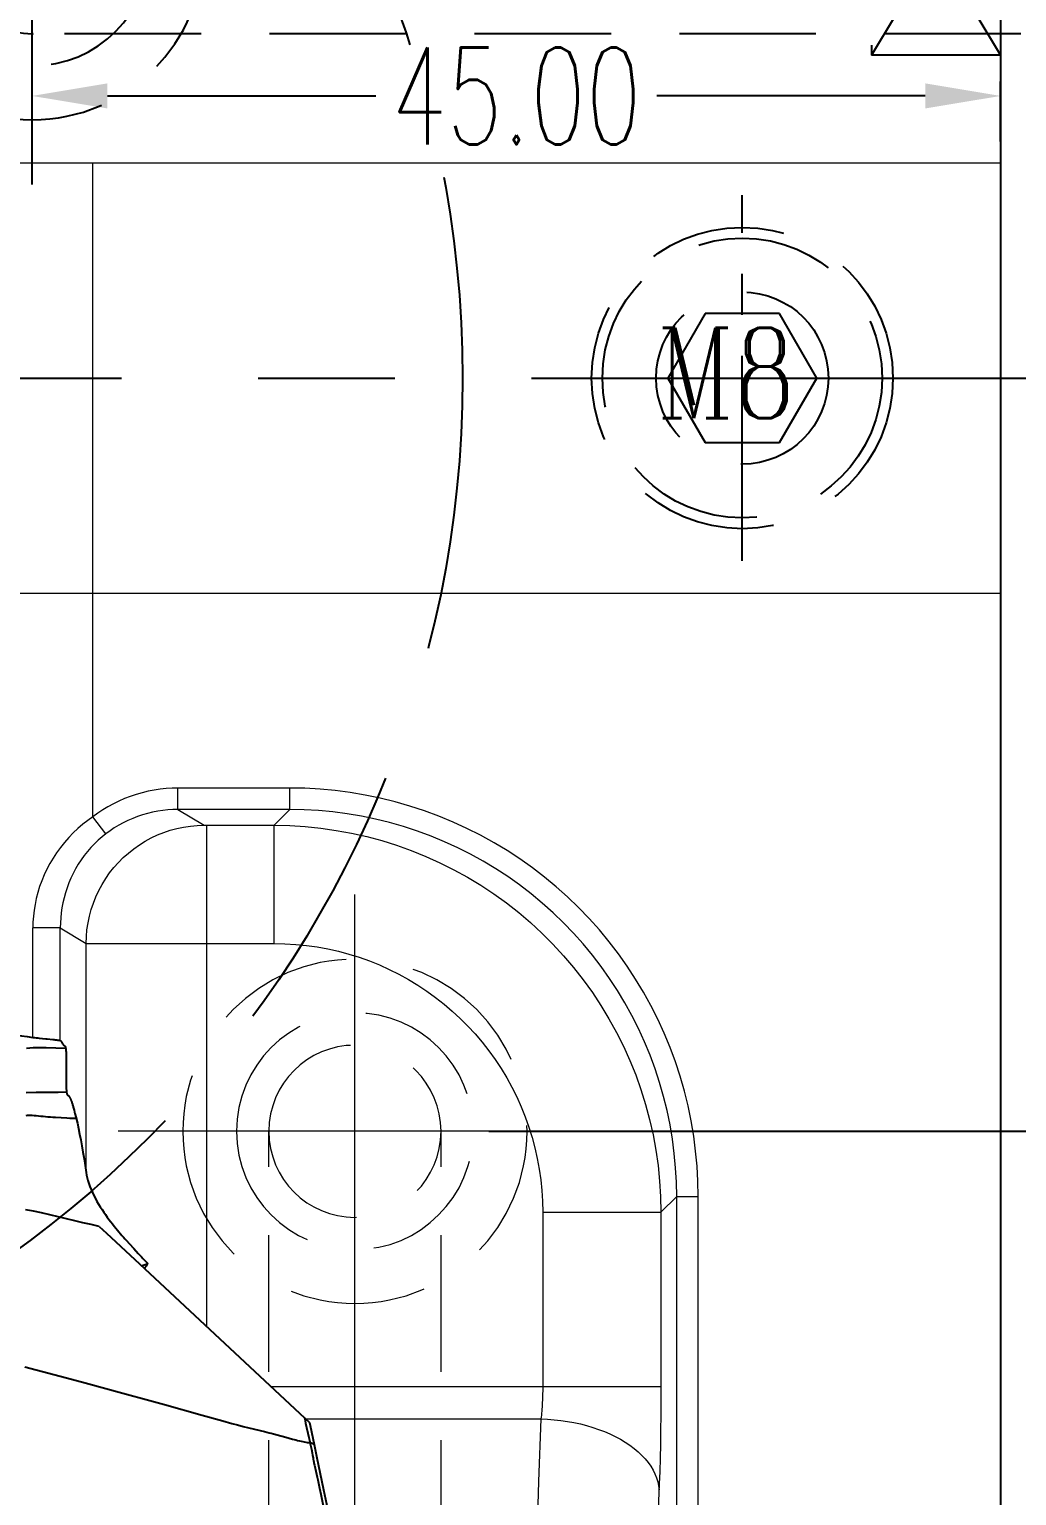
# Model space of a CAD drawing. Header units: inches. Extents: x 133169 to 134399, y -43543 to -42673.
# Drawn here: x 134204.4 to 134250.3, y -42972.2 to -42904.1 of the extents above; entities that cross this region are included whole.
import ezdxf

# ---------------------------------------------------------------- set-up
doc = ezdxf.new("R2010")
doc.units = ezdxf.units.IN
doc.header["$LTSCALE"] = 2
doc.header["$MEASUREMENT"] = 0
doc.header["$PDMODE"] = 3
doc.header["$PDSIZE"] = 0.3125
for name, pattern in [('ACAD_ISO08W100', [36, 24, -3, 6, -3]), ('CENTER', [50.8, 31.75, -6.35, 6.35, -6.35]), ('DASHED', [0.75, 0.5, -0.25]), ('HIDDEN', [9.525, 6.35, -3.175])]:
    doc.linetypes.add(name, pattern=pattern)
doc.layers.get('0').update_dxf_attribs({"linetype": 'CONTINUOUS'})
doc.layers.get('Defpoints').update_dxf_attribs({"linetype": 'CONTINUOUS'})
for name, color, linetype in [('CAV-COR', 1, 'CONTINUOUS'), ('CL', 1, 'ACAD_ISO08W100'), ('Layer3', 3, 'CONTINUOUS'), ('SCREW', 52, 'HIDDEN'), ('wr2', 41, 'DASHED')]:
    doc.layers.add(name, color=color, linetype=linetype)
for name, color, linetype, lineweight in [('dim', 3, 'CONTINUOUS', 15), ('WR', 122, 'HIDDEN', 18), ('枕位', 75, 'CONTINUOUS', 15)]:
    doc.layers.add(name, color=color, linetype=linetype, lineweight=lineweight)
doc.styles.add('ROMANC', font='romanc', dxfattribs={"width": 0.6, "height": 1})
doc.styles.get("Standard").update_dxf_attribs({"font": 'txt.shx', "width": 0.67})
doc.dimstyles.new('2.00', dxfattribs={"dimtxt": 4.5, "dimasz": 3.5, "dimexe": 0.666, "dimexo": 0.626, "dimgap": 1, "dimtad": 0, "dimzin": 0, "dimdsep": 46, "dimtxsty": 'Standard', "dimcen": 0.09, "dimclrd": 3, "dimclre": 3, "dimclrt": 7, "dimazin": 0, "dimtfac": 1, "dimtofl": 0, "dimtmove": 0, "dimatfit": 0, "dimfxl": 0, "dimtolj": 1, "dimtzin": 0, "dimarcsym": 0})

# ---------------------------------------------------------------- blocks, each defined once
blk = doc.blocks.new('*D33494')
at = {"layer": 'Defpoints', "color": 0}
for p in [(134240.511, -42780.306), (134331.542, -42780.306), (134236.414, -43060.306)]:
    blk.add_point(p, dxfattribs=at)
at = {"layer": 'dim', "color": 3, "linetype": 'ByBlock', "lineweight": -2}
for p, q in [((134241.137, -42780.306), (134332.208, -42780.306)), ((134331.542, -42783.806), (134331.542, -42912.522)), ((134331.542, -43056.806), (134331.542, -42928.089)), ((134237.04, -43060.306), (134332.208, -43060.306))]:
    blk.add_line(p, q, dxfattribs=at)
at = {"layer": 'dim', "color": 3, "linetype": 'ByBlock'}
for points in [[(134332.125, -42783.806), (134330.958, -42783.806), (134331.542, -42780.306)], [(134330.958, -43056.806), (134332.125, -43056.806), (134331.542, -43060.306)]]:
    blk.add_solid(points, dxfattribs=at)
at = {"layer": 'dim', "color": 7, "linetype": 'ByBlock', "insert": (134331.542, -42920.306), "char_height": 4.5, "attachment_point": 5, "rotation": 90}
blk.add_mtext('\\A1;280.00', dxfattribs=at)
blk = doc.blocks.new('20160723.115749')
at = {"layer": 'SCREW', "linetype": 'CENTER', "ltscale": 0.15}
for p, q in [((0, -8.5), (0, 8.5)), ((-8.5, 0), (8.5, 0))]:
    blk.add_line(p, q, dxfattribs=at)
at = {"layer": 'SCREW', "ltscale": 0.5}
blk.add_lwpolyline([(-1.732, 3), (-3.464, 0), (-1.732, -3), (1.732, -3), (3.464, 0), (1.732, 3)], close=True, dxfattribs=at)
for radius in [7, 6.5, 4]:
    blk.add_circle((0, 0), radius, dxfattribs=at)
at = {"layer": 'Layer3', "style": 'ROMANC', "width": 0.8}
blk.add_text('M8', height=4.1865, dxfattribs=at).set_placement((-3.976, -1.858))
blk = doc.blocks.new('*D34581')
at = {"layer": 'Defpoints', "color": 0}
for p in [(134225.112, -42955.306), (134260.168, -42955.306), (134237.666, -43060.306)]:
    blk.add_point(p, dxfattribs=at)
at = {"layer": 'dim', "color": 3, "linetype": 'ByBlock', "lineweight": -2}
for p, q in [((134225.738, -42955.306), (134260.834, -42955.306)), ((134260.168, -42958.806), (134260.168, -43000.524)), ((134260.168, -43056.806), (134260.168, -43015.087)), ((134238.292, -43060.306), (134260.834, -43060.306))]:
    blk.add_line(p, q, dxfattribs=at)
at = {"layer": 'dim', "color": 3, "linetype": 'ByBlock'}
for points in [[(134260.751, -42958.806), (134259.584, -42958.806), (134260.168, -42955.306)], [(134259.584, -43056.806), (134260.751, -43056.806), (134260.168, -43060.306)]]:
    blk.add_solid(points, dxfattribs=at)
at = {"layer": 'dim', "color": 7, "linetype": 'ByBlock', "insert": (134260.168, -43007.806), "char_height": 4.5, "attachment_point": 5, "rotation": 90}
blk.add_mtext('\\A1;105.00', dxfattribs=at)
blk = doc.blocks.new('20160224.151412')
at = {"layer": 'WR', "linetype": 'CENTER', "ltscale": 10}
for p, q in [((0, -11), (0, 11)), ((-11, 0), (11, 0))]:
    blk.add_line(p, q, dxfattribs=at)
at = {"layer": 'WR', "linetype": 'HIDDEN', "ltscale": 0.5}
for radius in [8, 5.5, 4]:
    blk.add_circle((0, 0), radius, dxfattribs=at)
blk = doc.blocks.new('20160906.181043')
at = {"layer": 'WR', "linetype": 'HIDDEN', "ltscale": 0.5}
for p, q in [((37, -118), (37, 17)), ((45, -118), (45, 17))]:
    blk.add_line(p, q, dxfattribs=at)
at = {"layer": 'WR', "linetype": 'CENTER', "ltscale": 0.5}
blk.add_line((41, -118), (41, 17), dxfattribs=at)
at = {"layer": 'WR', "xscale": -1}
blk.add_blockref('20160224.151412', (41, 17), dxfattribs=at)
blk = doc.blocks.new('20160906.172418')
at = {"layer": 'wr2', "linetype": 'CENTER', "ltscale": 0.15}
for p, q in [((0, -11), (0, 11)), ((11, 0), (-11, 0))]:
    blk.add_line(p, q, dxfattribs=at)
at = {"layer": 'wr2', "linetype": 'HIDDEN', "ltscale": 0.5}
for radius in [8, 5.5, 4]:
    blk.add_circle((0, 0), radius, dxfattribs=at)
blk = doc.blocks.new('20160906.181124')
at = {"layer": 'wr2', "linetype": 'HIDDEN', "ltscale": 0.5}
for p, q in [((26, -5), (20, 5)), ((20, -5), (26, 5)), ((20, 5), (26, 5)), ((20, -5), (20, 5)), ((26, -5), (26, 5)), ((0, 4), (65, 4))]:
    blk.add_line(p, q, dxfattribs=at)
at = {"layer": 'wr2', "linetype": 'ByBlock', "xscale": -1, "rotation": 180}
blk.add_blockref('20160906.172418', (65, 0), dxfattribs=at)
blk = doc.blocks.new('*D34818')
at = {"layer": 'Defpoints', "color": 0}
for p in [(134204.511, -42907.198), (134249.511, -42909.934), (134204.511, -42911.306)]:
    blk.add_point(p, dxfattribs=at)
at = {"layer": 'dim', "color": 3, "linetype": 'ByBlock', "lineweight": -2}
for p, q in [((134204.511, -42910.68), (134204.511, -42906.532)), ((134249.511, -42909.308), (134249.511, -42906.532)), ((134208.011, -42907.198), (134220.484, -42907.198)), ((134246.011, -42907.198), (134233.539, -42907.198))]:
    blk.add_line(p, q, dxfattribs=at)
at = {"layer": 'dim', "color": 3, "linetype": 'ByBlock'}
for points in [[(134208.011, -42906.615), (134208.011, -42907.781), (134204.511, -42907.198)], [(134246.011, -42907.781), (134246.011, -42906.615), (134249.511, -42907.198)]]:
    blk.add_solid(points, dxfattribs=at)
at = {"layer": 'dim', "color": 7, "linetype": 'ByBlock', "insert": (134227.011, -42907.198), "char_height": 4.5, "attachment_point": 5}
blk.add_mtext('\\A1;45.00', dxfattribs=at)

msp = doc.modelspace()

# ---------------------------------------------------------------- linework, layer by layer
at = {"color": 8, "linetype": 'HIDDEN'}
msp.add_circle((134174.511, -42920.306), 50, dxfattribs=at)
at = {"layer": 'CAV-COR', "linetype": 'ByBlock'}
for p, q in [((134249.511, -42788.306), (134249.511, -43052.306)), ((134204.996, -42950.996), (134205.144, -42951.011)), ((134205.144, -42951.011), (134205.215, -42951.017)), ((134205.911, -42951.206), (134205.928, -42951.235)), ((134205.17, -42951.418), (134206.068, -42951.44)), ((134206.093, -42951.771), (134206.095, -42951.86)), ((134206.095, -42951.86), (134206.096, -42951.949)), ((134206.096, -42951.949), (134206.096, -42952.179)), ((134205.726, -42953.485), (134206.108, -42953.471)), ((134205.859, -42954.67), (134206.128, -42954.685)), ((134206.513, -42954.526), (134206.542, -42954.641)), ((134207.631, -42959.726), (134207.968, -42960.043)), ((134209.022, -42960.526), (134209.229, -42960.751)), ((134209.229, -42960.751), (134209.442, -42960.985)), ((134209.59, -42961.554), (134209.889, -42961.451)), ((134204.171, -42966.249), (134206.334, -42966.819)), ((134206.334, -42966.819), (134206.98, -42966.994)), ((134206.98, -42966.994), (134208.72, -42967.476)), ((134208.72, -42967.476), (134209.983, -42967.817)), ((134209.983, -42967.817), (134210.667, -42968.007)), ((134210.667, -42968.007), (134212.414, -42968.5)), ((134212.414, -42968.5), (134213.377, -42968.767)), ((134213.377, -42968.767), (134213.796, -42968.88)), ((134213.796, -42968.88), (134214.06, -42968.95)), ((134214.06, -42968.95), (134214.319, -42969.017)), ((134214.319, -42969.017), (134214.575, -42969.08)), ((134217.22, -42968.866), (134217.369, -42969.53)), ((134215.723, -42969.363), (134215.904, -42969.413)), ((134215.904, -42969.413), (134216.304, -42969.524)), ((134216.304, -42969.524), (134216.456, -42969.566)), ((134216.456, -42969.566), (134216.611, -42969.607)), ((134216.611, -42969.607), (134216.77, -42969.648)), ((134217.422, -42969.777), (134217.472, -42969.783)), ((134217.449, -42969.894), (134217.485, -42970.071)), ((134217.485, -42970.071), (134217.52, -42970.249)), ((134217.52, -42970.249), (134217.543, -42970.366)), ((134217.617, -42969.859), (134217.746, -42970.478)), ((134217.746, -42970.478), (134217.807, -42970.775)), ((134217.807, -42970.775), (134218.055, -42971.966)), ((134217.758, -42971.382), (134217.781, -42971.494)), ((134217.781, -42971.494), (134217.816, -42971.661)), ((134217.816, -42971.661), (134217.861, -42971.885)), ((134217.861, -42971.885), (134217.919, -42972.169)), ((134217.919, -42972.169), (134218.114, -42973.087)), ((134218.055, -42971.966), (134218.229, -42972.838))]:
    msp.add_line(p, q, dxfattribs=at)
for points in [[(134203.223, -42950.725), (134203.491, -42950.775), (134203.757, -42950.822), (134204.022, -42950.865), (134204.284, -42950.906), (134204.543, -42950.943)], [(134204.543, -42950.943), (134204.618, -42950.953), (134204.693, -42950.962), (134204.769, -42950.971), (134204.845, -42950.98), (134204.996, -42950.996)], [(134205.215, -42951.017), (134205.474, -42951.04), (134205.529, -42951.046), (134205.58, -42951.051), (134205.626, -42951.056), (134205.666, -42951.06), (134205.702, -42951.065), (134205.734, -42951.069), (134205.76, -42951.073), (134205.782, -42951.077), (134205.799, -42951.08), (134205.811, -42951.084), (134205.819, -42951.087)], [(134205.819, -42951.087), (134205.83, -42951.095), (134205.842, -42951.104), (134205.852, -42951.115), (134205.863, -42951.128), (134205.873, -42951.143), (134205.883, -42951.158), (134205.892, -42951.174), (134205.911, -42951.206)], [(134205.928, -42951.235), (134205.936, -42951.248), (134205.944, -42951.26), (134205.952, -42951.272), (134205.96, -42951.282), (134205.967, -42951.29), (134205.974, -42951.298), (134205.981, -42951.304), (134205.988, -42951.31), (134205.995, -42951.315), (134206.002, -42951.32), (134206.008, -42951.324), (134206.014, -42951.328), (134206.02, -42951.332), (134206.026, -42951.336), (134206.032, -42951.341), (134206.038, -42951.347), (134206.043, -42951.355), (134206.049, -42951.365), (134206.054, -42951.378), (134206.059, -42951.395), (134206.063, -42951.416), (134206.068, -42951.44)], [(134204.244, -42951.436), (134204.562, -42951.415), (134204.869, -42951.412), (134205.17, -42951.418)], [(134206.068, -42951.44), (134206.071, -42951.463), (134206.074, -42951.489), (134206.077, -42951.516), (134206.08, -42951.546), (134206.083, -42951.578), (134206.086, -42951.612), (134206.088, -42951.649), (134206.09, -42951.688), (134206.092, -42951.729), (134206.093, -42951.771)], [(134206.096, -42952.179), (134206.097, -42953.13), (134206.096, -42953.231)], [(134206.096, -42953.231), (134206.096, -42953.255), (134206.097, -42953.278), (134206.097, -42953.301), (134206.098, -42953.322), (134206.098, -42953.342), (134206.099, -42953.361), (134206.1, -42953.379), (134206.102, -42953.396), (134206.103, -42953.412), (134206.104, -42953.427), (134206.106, -42953.442), (134206.107, -42953.457), (134206.108, -42953.471)], [(134204.234, -42953.507), (134204.702, -42953.494), (134204.922, -42953.491)], [(134204.922, -42953.491), (134205.331, -42953.493), (134205.528, -42953.491), (134205.726, -42953.485)], [(134206.108, -42953.471), (134206.111, -42953.495), (134206.114, -42953.517), (134206.118, -42953.537), (134206.121, -42953.554), (134206.125, -42953.569), (134206.129, -42953.582), (134206.133, -42953.593), (134206.138, -42953.602), (134206.142, -42953.609), (134206.147, -42953.615), (134206.151, -42953.619), (134206.156, -42953.622), (134206.161, -42953.625), (134206.166, -42953.626), (134206.171, -42953.629), (134206.176, -42953.631), (134206.182, -42953.634), (134206.187, -42953.638), (134206.193, -42953.643), (134206.198, -42953.649), (134206.204, -42953.656), (134206.21, -42953.663), (134206.216, -42953.672), (134206.223, -42953.68), (134206.229, -42953.69), (134206.236, -42953.699), (134206.243, -42953.71), (134206.25, -42953.722), (134206.257, -42953.734), (134206.264, -42953.747), (134206.272, -42953.762), (134206.28, -42953.777), (134206.288, -42953.794), (134206.296, -42953.812), (134206.304, -42953.832), (134206.313, -42953.853), (134206.322, -42953.876), (134206.331, -42953.9), (134206.34, -42953.926), (134206.35, -42953.954), (134206.36, -42953.984)], [(134206.36, -42953.984), (134206.38, -42954.047), (134206.391, -42954.08), (134206.402, -42954.116), (134206.413, -42954.153), (134206.424, -42954.192), (134206.436, -42954.234), (134206.448, -42954.277), (134206.461, -42954.323)], [(134204.229, -42954.567), (134204.288, -42954.56), (134204.355, -42954.557), (134204.431, -42954.557), (134204.514, -42954.561), (134204.605, -42954.568), (134204.702, -42954.577)], [(134204.702, -42954.577), (134204.91, -42954.598), (134205.019, -42954.609), (134205.13, -42954.619), (134205.244, -42954.629), (134205.361, -42954.638), (134205.48, -42954.646), (134205.603, -42954.654), (134205.859, -42954.67)], [(134206.128, -42954.685), (134206.268, -42954.691), (134206.411, -42954.697), (134206.557, -42954.702)], [(134206.461, -42954.323), (134206.486, -42954.42), (134206.5, -42954.472), (134206.513, -42954.526)], [(134206.542, -42954.641), (134206.612, -42954.934), (134206.666, -42955.178), (134206.719, -42955.435), (134206.772, -42955.705), (134206.823, -42955.988), (134206.874, -42956.281), (134206.924, -42956.584), (134206.972, -42956.898), (134207.02, -42957.222)], [(134207.02, -42957.222), (134207.04, -42957.342), (134207.068, -42957.466), (134207.103, -42957.595), (134207.145, -42957.729), (134207.194, -42957.869), (134207.249, -42958.008), (134207.311, -42958.149), (134207.378, -42958.29), (134207.448, -42958.428), (134207.523, -42958.562), (134207.6, -42958.693), (134207.678, -42958.821), (134207.758, -42958.943), (134207.837, -42959.062), (134207.917, -42959.178), (134207.999, -42959.29), (134208.08, -42959.4), (134208.16, -42959.506), (134208.24, -42959.609), (134208.319, -42959.708), (134208.395, -42959.803), (134208.47, -42959.894), (134208.542, -42959.981), (134208.614, -42960.065), (134208.684, -42960.146), (134208.752, -42960.225), (134208.82, -42960.302), (134208.888, -42960.378), (134209.022, -42960.526)], [(134205.337, -42959.182), (134204.953, -42959.089), (134204.574, -42959.011), (134204.207, -42958.961)], [(134207.631, -42959.726), (134207.251, -42959.644), (134206.87, -42959.559), (134206.489, -42959.47), (134206.107, -42959.376), (134205.337, -42959.182)], [(134207.968, -42960.043), (134209.282, -42961.264), (134217.394, -42968.836)], [(134209.442, -42960.985), (134209.586, -42961.145), (134209.659, -42961.224), (134209.734, -42961.301), (134209.811, -42961.377), (134209.889, -42961.451)], [(134217.167, -42968.624), (134217.177, -42968.673), (134217.22, -42968.866)], [(134217.394, -42968.836), (134217.423, -42968.973), (134217.617, -42969.859)], [(134214.575, -42969.08), (134215.301, -42969.256), (134215.414, -42969.284), (134215.522, -42969.311), (134215.625, -42969.337), (134215.723, -42969.363)], [(134216.77, -42969.648), (134216.849, -42969.668), (134216.928, -42969.687), (134217.006, -42969.705), (134217.082, -42969.722), (134217.156, -42969.736), (134217.227, -42969.749), (134217.296, -42969.76), (134217.361, -42969.77), (134217.422, -42969.777)], [(134217.369, -42969.53), (134217.412, -42969.726), (134217.422, -42969.777)], [(134217.422, -42969.777), (134217.436, -42969.835), (134217.449, -42969.894)], [(134217.472, -42969.783), (134217.517, -42969.795), (134217.557, -42969.812), (134217.591, -42969.834), (134217.617, -42969.859)], [(134217.543, -42970.366), (134217.565, -42970.482), (134217.576, -42970.54), (134217.588, -42970.597), (134217.623, -42970.767)], [(134217.623, -42970.767), (134217.635, -42970.824), (134217.758, -42971.382)]]:
    msp.add_lwpolyline(points, dxfattribs=at)
msp.add_ellipse((134212.626, -42961.564), major_axis=(5.338, 6.824), ratio=0.261364, start_param=-4.526961, end_param=-4.493803, dxfattribs=at)
at = {"layer": 'CL', "color": 7, "linetype": 'CENTER', "ltscale": 0.5}
msp.add_line((134024.511, -42920.306), (134324.511, -42920.306), dxfattribs=at)
at = {"layer": '枕位', "linetype": 'ByBlock'}
for p, q in [((134190.957, -42910.306), (134249.511, -42910.306)), ((134207.337, -42940.689), (134207.337, -42910.306)), ((134190.957, -42930.306), (134249.511, -42930.306)), ((134216.486, -42939.357), (134211.286, -42939.357)), ((134211.286, -42940.355), (134211.286, -42939.357)), ((134216.486, -42940.355), (134216.486, -42939.357)), ((134216.486, -42940.355), (134211.286, -42940.355)), ((134211.286, -42940.355), (134212.499, -42941.082)), ((134215.754, -42941.088), (134216.486, -42940.355)), ((134207.941, -42941.481), (134207.337, -42940.689)), ((134212.555, -42941.087), (134212.566, -42941.087)), ((134212.566, -42941.087), (134212.577, -42941.087)), ((134212.577, -42941.087), (134212.589, -42941.088)), ((134212.589, -42941.088), (134212.601, -42941.088)), ((134212.601, -42941.088), (134212.614, -42941.088)), ((134212.614, -42941.088), (134215.754, -42941.088)), ((134212.626, -42964.387), (134212.626, -42941.088)), ((134215.754, -42946.58), (134215.754, -42941.088)), ((134205.819, -42945.855), (134204.543, -42945.855)), ((134204.543, -42950.943), (134204.543, -42945.855)), ((134205.819, -42945.855), (134207.02, -42946.574)), ((134205.819, -42951.087), (134205.819, -42945.855)), ((134207.02, -42957.222), (134207.02, -42946.574)), ((134207.226, -42946.575), (134215.754, -42946.58)), ((134233.729, -42959.063), (134234.462, -42958.331)), ((134234.462, -42958.331), (134235.46, -42958.331)), ((134234.462, -43022.281), (134234.462, -42958.331)), ((134235.46, -43022.281), (134235.46, -42958.331)), ((134228.237, -42959.063), (134233.729, -42959.063)), ((134233.729, -42959.063), (134233.728, -42967.844)), ((134215.611, -42967.172), (134233.729, -42967.172)), ((134233.728, -42967.844), (134233.723, -42968.519)), ((134217.217, -42968.671), (134228.153, -42968.671)), ((134228.153, -42968.671), (134228.045, -42971.571)), ((134233.723, -42968.519), (134233.716, -42969.193)), ((134233.716, -42969.193), (134233.705, -42969.856)), ((134233.705, -42969.856), (134233.691, -42970.499)), ((134233.691, -42970.499), (134233.675, -42971.114)), ((134228.045, -42971.571), (134227.955, -42974.293)), ((134233.656, -42971.693), (134233.538, -42974.766)), ((134233.675, -42971.114), (134233.656, -42971.693))]:
    msp.add_line(p, q, dxfattribs=at)
for points in [[(134211.286, -42939.357), (134211.01, -42939.362), (134210.733, -42939.38), (134210.456, -42939.41), (134210.176, -42939.452), (134209.896, -42939.506), (134209.619, -42939.573), (134209.344, -42939.653), (134209.071, -42939.744), (134208.803, -42939.847), (134208.541, -42939.962), (134208.284, -42940.089), (134208.035, -42940.225), (134207.795, -42940.37), (134207.562, -42940.525), (134207.337, -42940.689)], [(134235.46, -42958.331), (134235.448, -42957.629), (134235.409, -42956.927), (134235.344, -42956.226), (134235.252, -42955.525), (134235.134, -42954.824), (134234.99, -42954.128), (134234.819, -42953.436), (134234.623, -42952.75), (134234.401, -42952.073), (134234.153, -42951.405), (134233.881, -42950.745), (134233.585, -42950.098), (134233.265, -42949.464), (134232.921, -42948.842), (134232.555, -42948.234), (134232.167, -42947.641), (134231.757, -42947.062), (134231.325, -42946.499), (134230.872, -42945.952), (134230.398, -42945.422), (134229.906, -42944.911), (134229.394, -42944.418), (134228.864, -42943.944), (134228.317, -42943.492), (134227.755, -42943.06), (134227.176, -42942.649), (134226.582, -42942.261), (134225.974, -42941.895), (134225.352, -42941.552), (134224.718, -42941.232), (134224.071, -42940.936), (134223.411, -42940.663), (134222.743, -42940.416), (134222.066, -42940.194), (134221.379, -42939.997), (134220.688, -42939.827), (134219.992, -42939.683), (134219.292, -42939.565), (134218.59, -42939.473), (134217.89, -42939.408), (134217.188, -42939.369), (134216.486, -42939.357)], [(134211.286, -42940.355), (134211.053, -42940.36), (134210.818, -42940.375), (134210.582, -42940.4), (134210.345, -42940.435), (134210.108, -42940.481), (134209.873, -42940.538), (134209.64, -42940.604), (134209.41, -42940.682), (134209.183, -42940.769), (134208.961, -42940.866), (134208.744, -42940.972), (134208.533, -42941.087), (134208.329, -42941.211), (134208.131, -42941.342), (134207.941, -42941.481)], [(134234.462, -42958.331), (134234.45, -42957.666), (134234.413, -42957.001), (134234.351, -42956.336), (134234.265, -42955.67), (134234.153, -42955.007), (134234.016, -42954.347), (134233.855, -42953.692), (134233.669, -42953.043), (134233.458, -42952.401), (134233.224, -42951.767), (134232.966, -42951.143), (134232.685, -42950.53), (134232.382, -42949.929), (134232.057, -42949.34), (134231.71, -42948.764), (134231.342, -42948.202), (134230.954, -42947.654), (134230.545, -42947.12), (134230.116, -42946.602), (134229.667, -42946.1), (134229.2, -42945.616), (134228.716, -42945.149), (134228.214, -42944.7), (134227.696, -42944.271), (134227.162, -42943.862), (134226.614, -42943.474), (134226.052, -42943.106), (134225.476, -42942.759), (134224.887, -42942.434), (134224.286, -42942.131), (134223.672, -42941.85), (134223.048, -42941.592), (134222.415, -42941.358), (134221.773, -42941.148), (134221.123, -42940.962), (134220.468, -42940.8), (134219.809, -42940.664), (134219.146, -42940.552), (134218.481, -42940.466), (134217.815, -42940.404), (134217.15, -42940.368), (134216.486, -42940.355)], [(134207.337, -42940.689), (134207.098, -42940.861), (134206.866, -42941.043), (134206.641, -42941.237), (134206.423, -42941.443), (134206.213, -42941.659), (134206.014, -42941.885), (134205.826, -42942.118), (134205.649, -42942.361), (134205.485, -42942.61), (134205.333, -42942.865), (134205.194, -42943.126), (134205.069, -42943.391), (134204.957, -42943.661), (134204.858, -42943.934), (134204.773, -42944.208), (134204.702, -42944.484), (134204.644, -42944.762), (134204.599, -42945.038), (134204.568, -42945.311), (134204.549, -42945.584), (134204.543, -42945.855)], [(134207.02, -42946.574), (134207.031, -42946.256), (134207.06, -42945.938), (134207.107, -42945.623), (134207.172, -42945.311), (134207.256, -42945.003), (134207.357, -42944.701), (134207.475, -42944.405), (134207.611, -42944.116), (134207.762, -42943.835), (134207.93, -42943.564), (134208.113, -42943.302), (134208.311, -42943.052), (134208.522, -42942.814), (134208.748, -42942.588), (134208.986, -42942.376), (134209.235, -42942.177), (134209.496, -42941.994), (134209.767, -42941.826), (134210.047, -42941.674), (134210.335, -42941.538), (134210.63, -42941.42), (134210.932, -42941.318), (134211.239, -42941.235), (134211.55, -42941.169), (134211.865, -42941.122), (134212.181, -42941.092), (134212.499, -42941.082)], [(134212.499, -42941.082), (134212.5, -42941.082), (134212.501, -42941.082), (134212.502, -42941.083), (134212.504, -42941.083), (134212.506, -42941.083), (134212.508, -42941.084), (134212.51, -42941.084), (134212.513, -42941.084), (134212.516, -42941.085), (134212.519, -42941.085), (134212.523, -42941.085), (134212.527, -42941.085), (134212.531, -42941.086), (134212.535, -42941.086), (134212.54, -42941.086), (134212.545, -42941.086), (134212.555, -42941.087)], [(134215.754, -42941.088), (134216.478, -42941.103), (134217.201, -42941.147), (134217.922, -42941.221), (134218.639, -42941.323), (134219.351, -42941.454), (134220.057, -42941.613), (134220.756, -42941.801), (134221.447, -42942.017), (134222.129, -42942.26), (134222.8, -42942.53), (134223.46, -42942.828), (134224.107, -42943.151), (134224.741, -42943.501), (134225.36, -42943.875), (134225.964, -42944.274), (134226.551, -42944.697), (134227.12, -42945.143), (134227.671, -42945.612), (134228.203, -42946.103), (134228.714, -42946.614), (134229.205, -42947.146), (134229.674, -42947.697), (134230.12, -42948.267), (134230.543, -42948.854), (134230.942, -42949.457), (134231.317, -42950.076), (134231.666, -42950.71), (134231.989, -42951.357), (134232.287, -42952.017), (134232.557, -42952.688), (134232.8, -42953.37), (134233.016, -42954.061), (134233.204, -42954.76), (134233.363, -42955.466), (134233.494, -42956.179), (134233.597, -42956.895), (134233.67, -42957.616), (134233.714, -42958.339), (134233.729, -42959.063)], [(134207.941, -42941.481), (134207.759, -42941.626), (134207.582, -42941.781), (134207.41, -42941.945), (134207.244, -42942.119), (134207.085, -42942.302), (134206.933, -42942.493), (134206.791, -42942.691), (134206.657, -42942.896), (134206.532, -42943.106), (134206.417, -42943.323), (134206.311, -42943.543), (134206.216, -42943.768), (134206.131, -42943.996), (134206.057, -42944.227), (134205.992, -42944.46), (134205.938, -42944.694), (134205.894, -42944.928), (134205.861, -42945.162), (134205.837, -42945.395), (134205.823, -42945.626), (134205.819, -42945.855)], [(134207.02, -42946.574), (134207.051, -42946.575), (134207.226, -42946.575)], [(134215.754, -42946.58), (134216.258, -42946.591), (134216.76, -42946.621), (134217.26, -42946.671), (134217.758, -42946.742), (134218.253, -42946.833), (134218.744, -42946.943), (134219.229, -42947.073), (134219.71, -42947.223), (134220.183, -42947.391), (134220.65, -42947.579), (134221.109, -42947.785), (134221.558, -42948.009), (134221.998, -42948.252), (134222.429, -42948.512), (134222.848, -42948.789), (134223.255, -42949.082), (134223.651, -42949.392), (134224.034, -42949.718), (134224.403, -42950.058), (134224.759, -42950.414), (134225.099, -42950.783), (134225.425, -42951.166), (134225.735, -42951.562), (134226.028, -42951.969), (134226.305, -42952.388), (134226.565, -42952.819), (134226.808, -42953.259), (134227.032, -42953.708), (134227.239, -42954.167), (134227.426, -42954.634), (134227.595, -42955.107), (134227.744, -42955.588), (134227.874, -42956.073), (134227.985, -42956.564), (134228.075, -42957.059), (134228.146, -42957.557), (134228.196, -42958.057), (134228.227, -42958.559), (134228.237, -42959.063)], [(134228.237, -42959.063), (134228.237, -42967.277), (134228.235, -42967.382), (134228.234, -42967.487), (134228.231, -42967.593), (134228.227, -42967.699), (134228.223, -42967.804), (134228.218, -42967.908), (134228.213, -42968.011), (134228.206, -42968.112), (134228.199, -42968.212), (134228.191, -42968.309), (134228.182, -42968.404), (134228.173, -42968.496), (134228.164, -42968.585), (134228.153, -42968.671)], [(134228.153, -42968.671), (134228.464, -42968.684), (134228.774, -42968.708), (134229.083, -42968.742), (134229.388, -42968.786), (134229.689, -42968.841), (134229.985, -42968.905), (134230.276, -42968.98), (134230.559, -42969.064), (134230.835, -42969.157), (134231.102, -42969.26), (134231.36, -42969.371), (134231.608, -42969.49), (134231.844, -42969.618), (134232.069, -42969.753), (134232.281, -42969.894), (134232.48, -42970.043), (134232.665, -42970.198), (134232.835, -42970.358), (134232.991, -42970.524), (134233.131, -42970.694), (134233.255, -42970.869), (134233.363, -42971.047), (134233.454, -42971.227), (134233.528, -42971.411), (134233.584, -42971.596), (134233.624, -42971.782), (134233.646, -42971.969)]]:
    msp.add_lwpolyline(points, dxfattribs=at)

# ---------------------------------------------------------------- block references
at = {"layer": 'SCREW', "linetype": 'ByBlock'}
msp.add_blockref('20160723.115749', (134237.511, -42920.306), dxfattribs=at)
at = {"layer": 'WR', "linetype": 'ByBlock'}
msp.add_blockref('20160906.181043', (134178.511, -42972.306), dxfattribs=at)
at = {"layer": 'wr2', "linetype": 'ByBlock', "rotation": 180}
msp.add_blockref('20160906.181124', (134269.511, -42900.306), dxfattribs=at)

# ---------------------------------------------------------------- dimensions: what is measured, and where the dimension line sits
at = {"layer": 'dim', "linetype": 'ByBlock'}
for base, p1, p2, picture, middle in [((134331.542, -42780.306), (134236.414, -43060.306), (134240.511, -42780.306), '*D33494', (134331.542, -42920.306)), ((134260.168, -42955.306), (134237.666, -43060.306), (134225.112, -42955.306), '*D34581', (134260.168, -43007.806))]:
    dim = msp.add_linear_dim(base=base, p1=p1, p2=p2, angle=90, dimstyle='2.00', dxfattribs=at)
    dim.commit()
    dim.dimension.update_dxf_attribs({"geometry": picture, "text_midpoint": middle})
dim = msp.add_linear_dim(base=(134204.511, -42907.198), p1=(134249.511, -42909.934), p2=(134204.511, -42911.306), angle=180, dimstyle='2.00', dxfattribs=at)
dim.commit()
dim.dimension.update_dxf_attribs({"geometry": '*D34818', "text_midpoint": (134227.011, -42907.198), "dimtype": 160})

doc.saveas('drawing.dxf')
